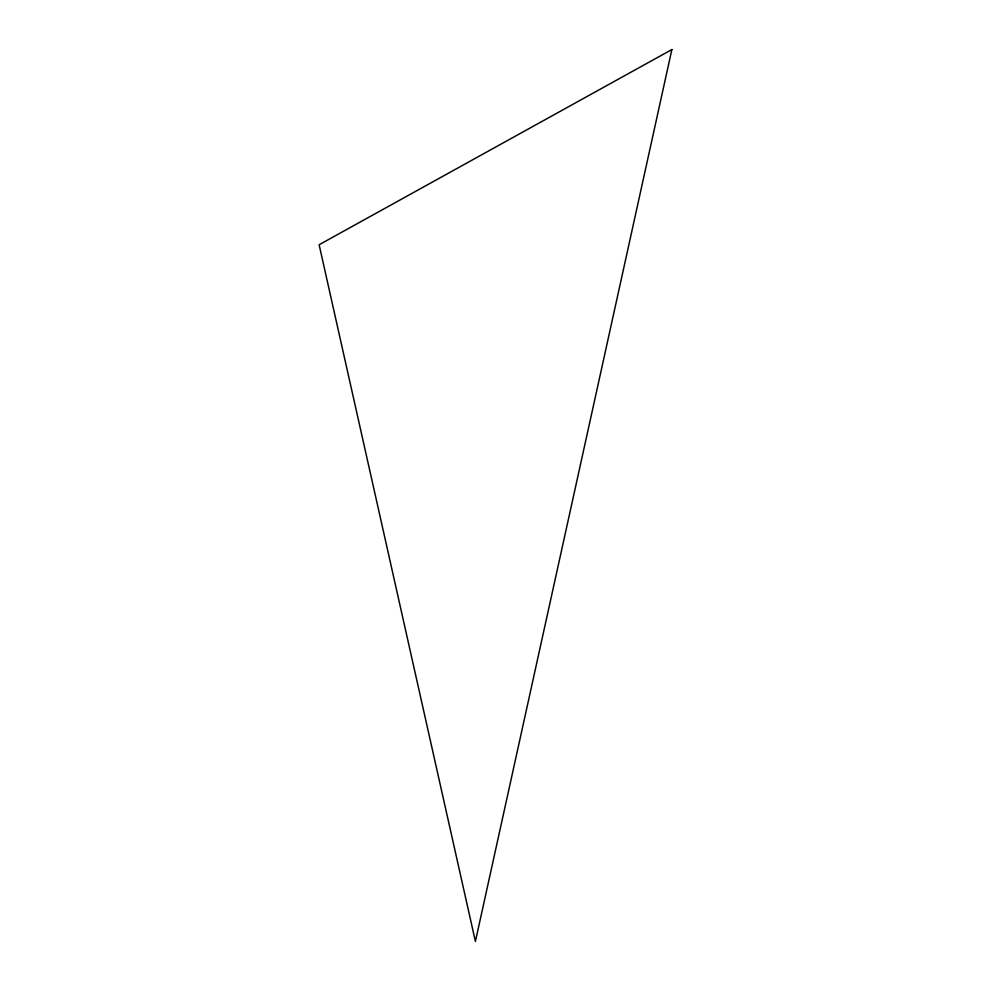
<?xml version="1.0" encoding="UTF-8"?>
<svg xmlns="http://www.w3.org/2000/svg" width="991" height="991" viewBox="0 0 991 991"><rect width="100%" height="100%" fill="white"/><g stroke="black" fill="none" stroke-linecap="round" stroke-linejoin="round"><path stroke-width="1.49" d="M671.873 49.55L475.407 941.45L319.127 244.752L671.873 49.55"/></g></svg>
